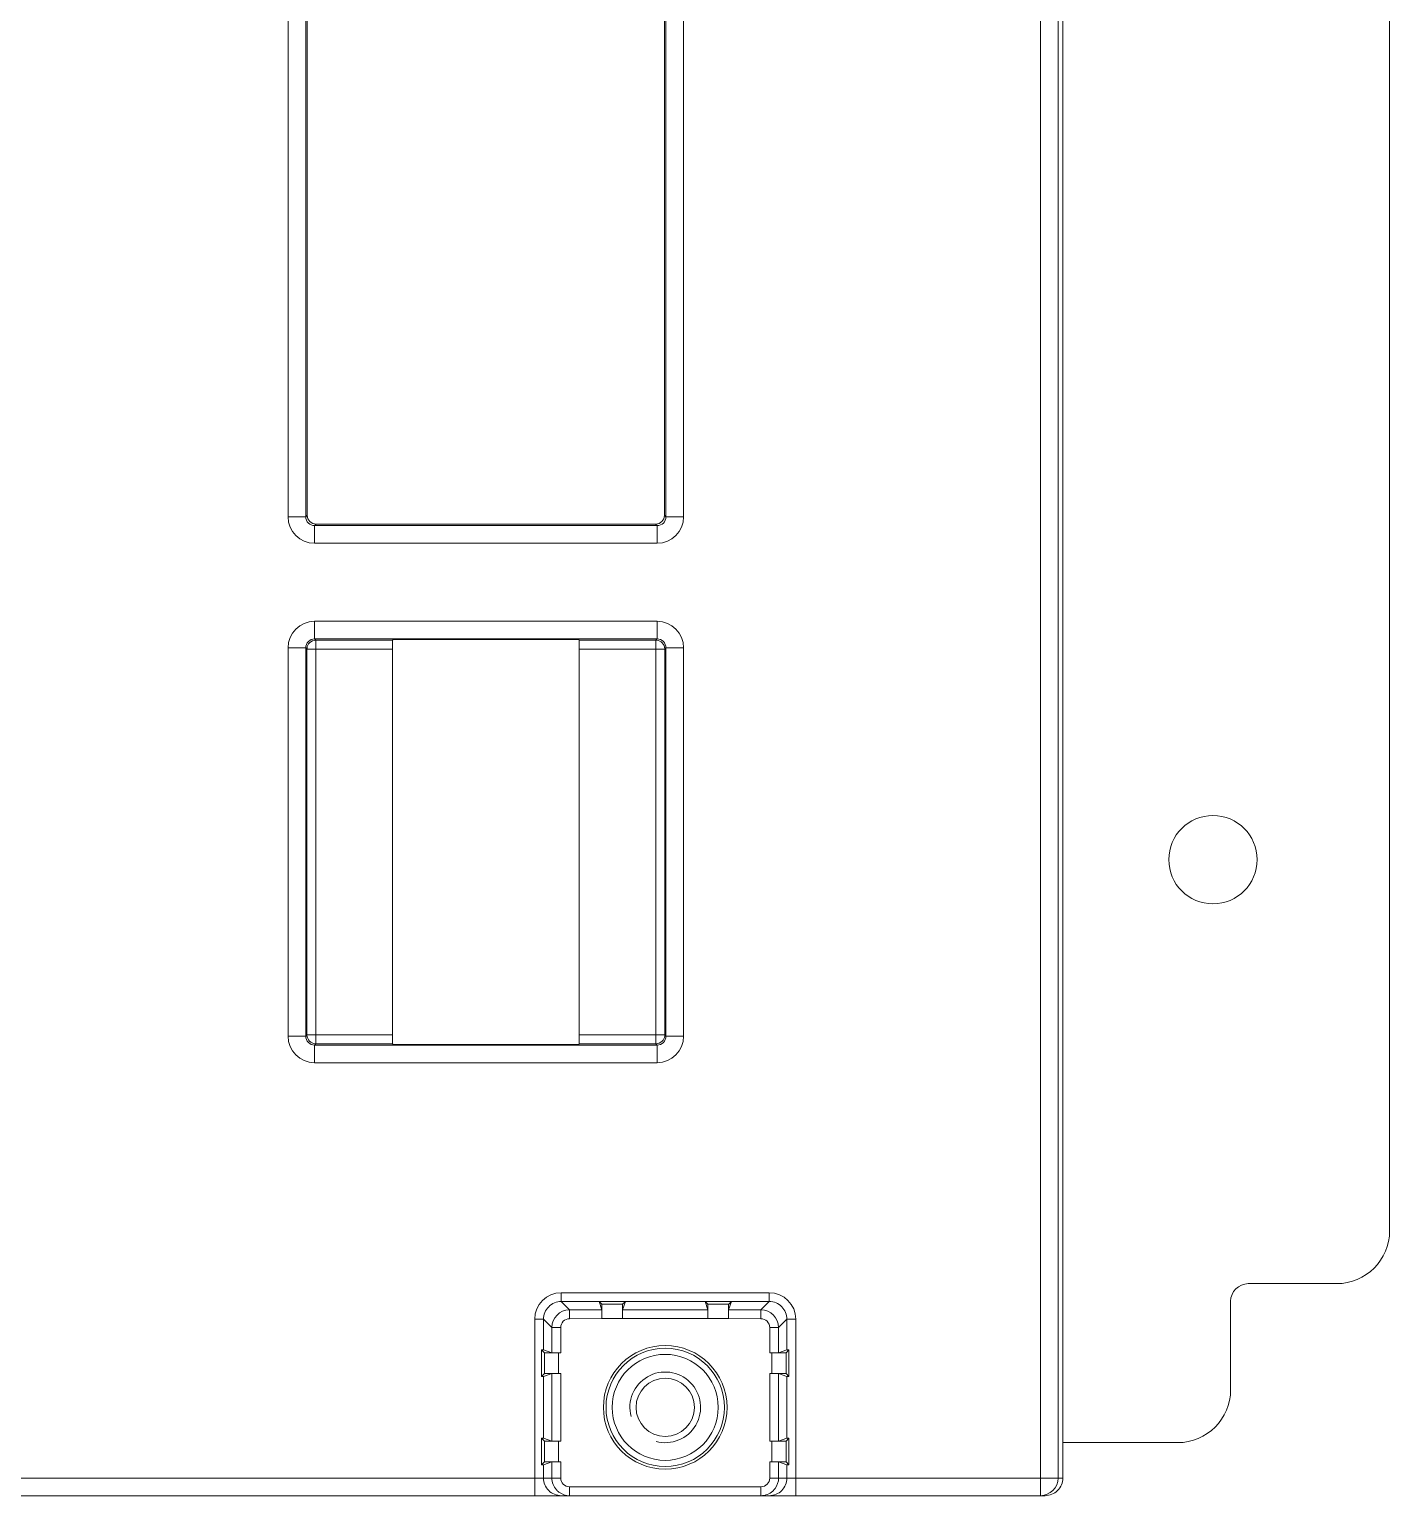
# Model space of a CAD drawing. Header units: millimetres. Extents: x 33157 to 59611, y -29750 to 1750.
# Drawn here: x 55132 to 55209, y 208.7 to 291.7 of the extents above; entities that cross this region are included whole.
import ezdxf

# ---------------------------------------------------------------- set-up
doc = ezdxf.new("R2010")
doc.units = ezdxf.units.MM
doc.layers.add('layer 1', color=7, linetype='Continuous', lineweight=18)
doc.layers.add('YOUCEGUDINGEDXF_CONTINUOUS_LINE', color=7, linetype='Continuous', lineweight=18)

msp = doc.modelspace()

# ---------------------------------------------------------------- linework, layer by layer
at = {"layer": 'layer 1', "lineweight": 9}
for p, q in [((55189.24, 374.666), (55189.24, 208.666)), ((55190.24, 373.666), (55190.24, 209.666)), ((55190.505, 373.666), (55190.505, 209.666)), ((55146.663, 318.907), (55146.663, 264.075)), ((55147.663, 318.907), (55147.663, 264.075)), ((55147.749, 318.822), (55147.749, 264.16)), ((55167.96, 318.822), (55167.96, 264.16)), ((55168.046, 318.907), (55168.046, 264.075)), ((55169.046, 318.907), (55169.046, 264.075)), ((55148.163, 263.575), (55148.163, 262.575)), ((55167.546, 263.575), (55167.546, 262.575)), ((55148.163, 258.157), (55148.163, 257.157)), ((55167.546, 258.157), (55167.546, 257.157)), ((55146.663, 256.657), (55146.663, 234.675)), ((55147.663, 256.657), (55147.663, 234.675)), ((55147.732, 256.589), (55147.732, 234.743)), ((55148.232, 257.089), (55148.232, 234.243)), ((55152.568, 256.589), (55152.568, 234.743)), ((55163.142, 256.589), (55163.142, 234.743)), ((55167.478, 257.089), (55167.478, 234.243)), ((55167.978, 256.589), (55167.978, 234.743)), ((55168.046, 256.657), (55168.046, 234.675)), ((55169.046, 256.657), (55169.046, 234.675)), ((55148.163, 234.175), (55148.163, 233.175)), ((55167.546, 234.175), (55167.546, 233.175)), ((55162.117, 220.153), (55162.117, 219.653)), ((55173.892, 220.153), (55173.892, 219.653)), ((55162.589, 219.181), (55162.589, 218.681)), ((55173.42, 219.181), (55173.42, 218.681)), ((55160.618, 218.654), (55160.618, 208.666)), ((55161.117, 218.654), (55161.117, 216.912)), ((55174.892, 218.654), (55174.892, 216.912)), ((55175.392, 218.654), (55175.392, 208.666)), ((55161.589, 218.182), (55161.589, 216.755)), ((55162.089, 218.182), (55162.089, 216.75)), ((55173.92, 218.182), (55173.92, 216.75)), ((55174.42, 218.182), (55174.42, 216.755)), ((55161.006, 216.914), (55161.006, 215.418)), ((55161.164, 216.757), (55161.164, 215.575)), ((55161.964, 216.75), (55161.964, 215.582)), ((55174.046, 216.75), (55174.046, 215.582)), ((55174.846, 216.757), (55174.846, 215.575)), ((55175.003, 216.914), (55175.003, 215.418)), ((55161.117, 215.42), (55161.117, 211.912)), ((55161.589, 215.578), (55161.589, 211.755)), ((55162.089, 215.582), (55162.089, 211.75)), ((55173.92, 215.582), (55173.92, 211.75)), ((55174.42, 215.578), (55174.42, 211.755)), ((55174.892, 215.42), (55174.892, 211.912)), ((55161.006, 211.914), (55161.006, 210.418)), ((55161.164, 211.757), (55161.164, 210.575)), ((55161.964, 211.75), (55161.964, 210.582)), ((55174.046, 211.75), (55174.046, 210.582)), ((55174.846, 211.757), (55174.846, 210.575)), ((55175.003, 211.914), (55175.003, 210.418)), ((55161.117, 210.42), (55161.117, 209.666)), ((55161.589, 210.578), (55161.589, 209.666)), ((55162.089, 210.582), (55162.089, 209.666)), ((55173.92, 210.582), (55173.92, 209.666)), ((55174.42, 210.578), (55174.42, 209.666)), ((55174.892, 210.42), (55174.892, 209.666)), ((55162.589, 209.166), (55162.589, 208.666)), ((55173.42, 209.166), (55173.42, 208.666)), ((55189.504, 208.666), (55189.504, 208.666))]:
    msp.add_line(p, q, dxfattribs=at)
for points in [[(55146.663, 264.075), (55146.663, 264.075), (55147.663, 264.075), (55147.663, 264.075)], [(55146.663, 264.075), (55146.663, 263.246), (55147.335, 262.575), (55148.163, 262.575)], [(55147.749, 264.16), (55147.749, 264.16), (55147.663, 264.075), (55147.663, 264.075)], [(55147.749, 264.16), (55147.749, 263.884), (55147.973, 263.66), (55148.249, 263.66)], [(55167.46, 263.66), (55167.737, 263.66), (55167.96, 263.884), (55167.96, 264.16)], [(55167.546, 262.575), (55168.374, 262.575), (55169.046, 263.246), (55169.046, 264.075)], [(55167.96, 264.16), (55167.96, 264.16), (55168.046, 264.075), (55168.046, 264.075)], [(55169.046, 264.075), (55169.046, 264.075), (55168.046, 264.075), (55168.046, 264.075)], [(55167.546, 263.575), (55167.546, 263.575), (55148.163, 263.575), (55148.163, 263.575)], [(55167.46, 263.66), (55167.46, 263.66), (55148.249, 263.66), (55148.249, 263.66)], [(55148.249, 263.66), (55148.249, 263.66), (55148.163, 263.575), (55148.163, 263.575)], [(55167.46, 263.66), (55167.46, 263.66), (55167.546, 263.575), (55167.546, 263.575)], [(55167.546, 262.575), (55167.546, 262.575), (55148.163, 262.575), (55148.163, 262.575)], [(55148.163, 258.157), (55147.335, 258.157), (55146.663, 257.486), (55146.663, 256.657)], [(55148.163, 258.157), (55148.163, 258.157), (55167.546, 258.157), (55167.546, 258.157)], [(55169.046, 256.657), (55169.046, 257.486), (55168.374, 258.157), (55167.546, 258.157)], [(55146.663, 256.657), (55146.663, 256.657), (55147.663, 256.657), (55147.663, 256.657)], [(55147.732, 256.589), (55147.732, 256.589), (55147.663, 256.657), (55147.663, 256.657)], [(55147.732, 256.589), (55147.732, 256.589), (55152.568, 256.589), (55152.568, 256.589)], [(55147.734, 256.643), (55147.733, 256.625), (55147.732, 256.607), (55147.732, 256.589)], [(55147.878, 256.943), (55147.8, 256.864), (55147.746, 256.753), (55147.734, 256.643)], [(55148.232, 257.089), (55148.104, 257.089), (55147.968, 257.033), (55147.878, 256.943)], [(55148.163, 257.157), (55148.163, 257.157), (55167.546, 257.157), (55167.546, 257.157)], [(55148.232, 257.089), (55148.232, 257.089), (55148.163, 257.157), (55148.163, 257.157)], [(55152.572, 257.089), (55152.572, 257.089), (55148.232, 257.089), (55148.232, 257.089)], [(55152.603, 257.12), (55152.603, 257.12), (55163.107, 257.12), (55163.107, 257.12)], [(55152.572, 257.089), (55152.57, 257.087), (55152.568, 256.864), (55152.568, 256.589)], [(55152.572, 257.089), (55152.572, 257.089), (55152.603, 257.12), (55152.603, 257.12)], [(55163.137, 257.089), (55163.137, 257.089), (55163.107, 257.12), (55163.107, 257.12)], [(55167.478, 257.089), (55167.478, 257.089), (55163.137, 257.089), (55163.137, 257.089)], [(55167.978, 256.589), (55167.978, 256.589), (55163.142, 256.589), (55163.142, 256.589)], [(55163.142, 256.589), (55163.142, 256.864), (55163.14, 257.087), (55163.137, 257.089)], [(55167.546, 257.157), (55167.546, 257.157), (55167.478, 257.089), (55167.478, 257.089)], [(55167.531, 257.086), (55167.514, 257.088), (55167.496, 257.089), (55167.478, 257.089)], [(55167.831, 256.943), (55167.753, 257.021), (55167.642, 257.074), (55167.531, 257.086)], [(55167.978, 256.589), (55167.978, 256.717), (55167.922, 256.853), (55167.831, 256.943)], [(55168.046, 256.657), (55168.046, 256.657), (55167.978, 256.589), (55167.978, 256.589)], [(55169.046, 256.657), (55169.046, 256.657), (55168.046, 256.657), (55168.046, 256.657)], [(55146.663, 234.675), (55146.663, 234.675), (55147.663, 234.675), (55147.663, 234.675)], [(55146.663, 234.675), (55146.663, 233.846), (55147.335, 233.175), (55148.163, 233.175)], [(55147.732, 234.743), (55147.732, 234.743), (55147.663, 234.675), (55147.663, 234.675)], [(55147.732, 234.743), (55147.732, 234.743), (55152.568, 234.743), (55152.568, 234.743)], [(55147.732, 234.743), (55147.732, 234.615), (55147.788, 234.48), (55147.878, 234.389)], [(55147.878, 234.389), (55147.956, 234.311), (55148.068, 234.258), (55148.178, 234.246)], [(55167.546, 234.175), (55167.546, 234.175), (55148.163, 234.175), (55148.163, 234.175)], [(55148.232, 234.243), (55148.232, 234.243), (55148.163, 234.175), (55148.163, 234.175)], [(55148.178, 234.246), (55148.196, 234.244), (55148.214, 234.243), (55148.232, 234.243)], [(55148.232, 234.243), (55148.232, 234.243), (55152.572, 234.243), (55152.572, 234.243)], [(55152.603, 234.212), (55152.603, 234.212), (55163.107, 234.212), (55163.107, 234.212)], [(55152.568, 234.743), (55152.568, 234.468), (55152.57, 234.245), (55152.572, 234.243)], [(55152.572, 234.243), (55152.572, 234.243), (55152.603, 234.212), (55152.603, 234.212)], [(55163.137, 234.243), (55163.137, 234.243), (55163.107, 234.212), (55163.107, 234.212)], [(55163.137, 234.243), (55163.137, 234.243), (55167.478, 234.243), (55167.478, 234.243)], [(55163.142, 234.743), (55163.142, 234.743), (55167.978, 234.743), (55167.978, 234.743)], [(55163.137, 234.243), (55163.14, 234.245), (55163.142, 234.468), (55163.142, 234.743)], [(55167.478, 234.243), (55167.478, 234.243), (55167.546, 234.175), (55167.546, 234.175)], [(55167.478, 234.243), (55167.605, 234.243), (55167.741, 234.299), (55167.831, 234.389)], [(55167.546, 233.175), (55168.374, 233.175), (55169.046, 233.846), (55169.046, 234.675)], [(55167.831, 234.389), (55167.91, 234.468), (55167.963, 234.579), (55167.975, 234.69)], [(55167.975, 234.69), (55167.977, 234.707), (55167.978, 234.725), (55167.978, 234.743)], [(55167.978, 234.743), (55167.978, 234.743), (55168.046, 234.675), (55168.046, 234.675)], [(55169.046, 234.675), (55169.046, 234.675), (55168.046, 234.675), (55168.046, 234.675)], [(55167.546, 233.175), (55167.546, 233.175), (55148.163, 233.175), (55148.163, 233.175)], [(55162.117, 220.153), (55161.289, 220.153), (55160.618, 219.482), (55160.618, 218.654)], [(55173.892, 220.153), (55173.892, 220.153), (55162.117, 220.153), (55162.117, 220.153)], [(55175.392, 218.654), (55175.392, 219.482), (55174.72, 220.153), (55173.892, 220.153)], [(55162.589, 219.181), (55162.037, 219.181), (55161.59, 218.734), (55161.589, 218.182)], [(55164.259, 219.653), (55164.259, 219.653), (55162.117, 219.653), (55162.117, 219.653)], [(55162.589, 219.181), (55162.589, 219.181), (55162.117, 219.653), (55162.117, 219.653)], [(55164.416, 219.181), (55164.416, 219.181), (55162.589, 219.181), (55162.589, 219.181)], [(55165.751, 219.663), (55165.751, 219.663), (55164.258, 219.663), (55164.258, 219.663)], [(55164.259, 219.662), (55164.259, 219.662), (55164.258, 219.663), (55164.258, 219.663)], [(55164.414, 219.507), (55164.414, 219.507), (55164.259, 219.658), (55164.259, 219.658)], [(55164.259, 219.653), (55164.259, 219.653), (55164.416, 219.181), (55164.416, 219.181)], [(55165.596, 219.507), (55165.596, 219.507), (55164.414, 219.507), (55164.414, 219.507)], [(55170.416, 219.181), (55170.416, 219.181), (55165.593, 219.181), (55165.593, 219.181)], [(55165.75, 219.653), (55165.75, 219.653), (55165.593, 219.181), (55165.593, 219.181)], [(55165.596, 219.507), (55165.596, 219.507), (55165.751, 219.663), (55165.751, 219.663)], [(55170.259, 219.653), (55170.259, 219.653), (55165.75, 219.653), (55165.75, 219.653)], [(55171.751, 219.663), (55171.751, 219.663), (55170.258, 219.663), (55170.258, 219.663)], [(55170.259, 219.662), (55170.259, 219.662), (55170.258, 219.663), (55170.258, 219.663)], [(55170.414, 219.507), (55170.414, 219.507), (55170.259, 219.658), (55170.259, 219.658)], [(55170.259, 219.653), (55170.259, 219.653), (55170.416, 219.181), (55170.416, 219.181)], [(55171.596, 219.507), (55171.596, 219.507), (55170.414, 219.507), (55170.414, 219.507)], [(55173.42, 219.181), (55173.42, 219.181), (55171.593, 219.181), (55171.593, 219.181)], [(55171.75, 219.653), (55171.75, 219.653), (55171.593, 219.181), (55171.593, 219.181)], [(55171.596, 219.507), (55171.596, 219.507), (55171.751, 219.663), (55171.751, 219.663)], [(55173.892, 219.653), (55173.892, 219.653), (55171.75, 219.653), (55171.75, 219.653)], [(55173.42, 219.181), (55173.42, 219.181), (55173.892, 219.653), (55173.892, 219.653)], [(55174.42, 218.182), (55174.42, 218.734), (55173.972, 219.181), (55173.42, 219.181)], [(55160.618, 218.654), (55160.618, 218.654), (55161.117, 218.654), (55161.117, 218.654)], [(55161.589, 218.182), (55161.589, 218.182), (55161.117, 218.654), (55161.117, 218.654)], [(55164.421, 218.694), (55164.421, 218.694), (55162.589, 218.681), (55162.589, 218.681)], [(55171.589, 218.694), (55171.589, 218.694), (55164.421, 218.694), (55164.421, 218.694)], [(55173.42, 218.681), (55173.42, 218.681), (55171.589, 218.694), (55171.589, 218.694)], [(55174.42, 218.182), (55174.42, 218.182), (55174.892, 218.654), (55174.892, 218.654)], [(55175.392, 218.654), (55175.392, 218.654), (55174.892, 218.654), (55174.892, 218.654)], [(55162.089, 218.182), (55162.089, 218.182), (55161.589, 218.182), (55161.589, 218.182)], [(55173.92, 218.182), (55173.92, 218.182), (55174.42, 218.182), (55174.42, 218.182)], [(55161.164, 216.757), (55161.164, 216.757), (55161.006, 216.914), (55161.006, 216.914)], [(55161.117, 216.912), (55161.115, 216.913), (55161.076, 216.914), (55161.006, 216.914)], [(55161.117, 216.912), (55161.117, 216.912), (55161.589, 216.755), (55161.589, 216.755)], [(55161.164, 216.757), (55161.167, 216.753), (55161.524, 216.75), (55161.964, 216.75)], [(55161.589, 216.755), (55161.597, 216.752), (55161.818, 216.75), (55162.089, 216.75)], [(55162.089, 216.75), (55162.089, 216.75), (55161.964, 216.75), (55161.964, 216.75)], [(55173.92, 216.75), (55173.92, 216.75), (55174.046, 216.75), (55174.046, 216.75)], [(55174.892, 216.912), (55174.892, 216.912), (55174.42, 216.755), (55174.42, 216.755)], [(55174.846, 216.757), (55174.846, 216.757), (55175.003, 216.914), (55175.003, 216.914)], [(55175.003, 216.914), (55174.934, 216.914), (55174.895, 216.913), (55174.892, 216.912)], [(55161.164, 215.575), (55161.164, 215.575), (55161.006, 215.418), (55161.006, 215.418)], [(55161.006, 215.418), (55161.076, 215.418), (55161.115, 215.419), (55161.117, 215.42)], [(55161.117, 215.42), (55161.117, 215.42), (55161.589, 215.578), (55161.589, 215.578)], [(55162.089, 215.582), (55162.089, 215.582), (55161.964, 215.582), (55161.964, 215.582)], [(55173.92, 215.582), (55173.92, 215.582), (55174.046, 215.582), (55174.046, 215.582)], [(55174.42, 215.578), (55174.413, 215.58), (55174.191, 215.582), (55173.92, 215.582)], [(55174.846, 215.575), (55174.842, 215.579), (55174.485, 215.582), (55174.046, 215.582)], [(55174.892, 215.42), (55174.892, 215.42), (55174.42, 215.578), (55174.42, 215.578)], [(55174.846, 215.575), (55174.846, 215.575), (55175.003, 215.418), (55175.003, 215.418)], [(55174.892, 215.42), (55174.895, 215.419), (55174.934, 215.418), (55175.003, 215.418)], [(55161.164, 211.757), (55161.164, 211.757), (55161.006, 211.914), (55161.006, 211.914)], [(55161.117, 211.912), (55161.115, 211.913), (55161.076, 211.914), (55161.006, 211.914)], [(55161.117, 211.912), (55161.117, 211.912), (55161.589, 211.755), (55161.589, 211.755)], [(55161.164, 211.757), (55161.167, 211.753), (55161.524, 211.75), (55161.964, 211.75)], [(55161.589, 211.755), (55161.597, 211.752), (55161.818, 211.75), (55162.089, 211.75)], [(55162.089, 211.75), (55162.089, 211.75), (55161.964, 211.75), (55161.964, 211.75)], [(55173.92, 211.75), (55173.92, 211.75), (55174.046, 211.75), (55174.046, 211.75)], [(55174.892, 211.912), (55174.892, 211.912), (55174.42, 211.755), (55174.42, 211.755)], [(55174.846, 211.757), (55174.846, 211.757), (55175.003, 211.914), (55175.003, 211.914)], [(55175.003, 211.914), (55174.934, 211.914), (55174.895, 211.913), (55174.892, 211.912)], [(55161.164, 210.575), (55161.164, 210.575), (55161.006, 210.418), (55161.006, 210.418)], [(55161.006, 210.418), (55161.076, 210.418), (55161.115, 210.419), (55161.117, 210.42)], [(55161.117, 210.42), (55161.117, 210.42), (55161.589, 210.578), (55161.589, 210.578)], [(55162.089, 210.582), (55162.089, 210.582), (55161.964, 210.582), (55161.964, 210.582)], [(55173.92, 210.582), (55173.92, 210.582), (55174.046, 210.582), (55174.046, 210.582)], [(55174.42, 210.578), (55174.413, 210.58), (55174.191, 210.582), (55173.92, 210.582)], [(55174.846, 210.575), (55174.842, 210.579), (55174.485, 210.582), (55174.046, 210.582)], [(55174.892, 210.42), (55174.892, 210.42), (55174.42, 210.578), (55174.42, 210.578)], [(55174.846, 210.575), (55174.846, 210.575), (55175.003, 210.418), (55175.003, 210.418)], [(55174.892, 210.42), (55174.895, 210.419), (55174.934, 210.418), (55175.003, 210.418)], [(55128.92, 209.666), (55128.92, 209.666), (55162.089, 209.666), (55162.089, 209.666)], [(55161.117, 209.666), (55161.117, 209.401), (55161.223, 209.147), (55161.41, 208.959)], [(55161.589, 209.666), (55161.589, 209.418), (55161.682, 209.178), (55161.849, 208.994)], [(55162.089, 209.666), (55162.089, 209.39), (55162.313, 209.166), (55162.589, 209.166)], [(55162.589, 209.166), (55162.589, 209.166), (55173.42, 209.166), (55173.42, 209.166)], [(55173.42, 209.166), (55173.696, 209.166), (55173.92, 209.39), (55173.92, 209.666)], [(55173.92, 209.666), (55173.92, 209.666), (55190.505, 209.666), (55190.505, 209.666)], [(55174.221, 209.068), (55174.347, 209.236), (55174.42, 209.456), (55174.42, 209.666)], [(55174.599, 208.959), (55174.787, 209.147), (55174.892, 209.401), (55174.892, 209.666)], [(55189.24, 208.666), (55189.792, 208.666), (55190.24, 209.114), (55190.24, 209.666)], [(54903.505, 208.666), (54903.505, 208.666), (55189.504, 208.666), (55189.504, 208.666)], [(55161.41, 208.959), (55161.598, 208.771), (55161.852, 208.666), (55162.117, 208.666)], [(55161.849, 208.994), (55161.892, 208.946), (55161.94, 208.903), (55161.991, 208.865)], [(55161.991, 208.865), (55162.16, 208.739), (55162.379, 208.666), (55162.589, 208.666)], [(55173.42, 208.666), (55173.668, 208.666), (55173.908, 208.759), (55174.092, 208.926)], [(55173.892, 208.666), (55174.157, 208.666), (55174.412, 208.771), (55174.599, 208.959)], [(55174.092, 208.926), (55174.14, 208.969), (55174.183, 209.017), (55174.221, 209.068)]]:
    msp.add_open_spline(points, degree=3, dxfattribs=at)
for points, knots in [([(55147.663, 264.075), (55147.663, 263.942), (55147.716, 263.815), (55147.81, 263.721), (55147.904, 263.627), (55148.031, 263.575), (55148.163, 263.575)], [0, 0, 0, 0, 171723.334679, 171723.334679, 171723.334679, 343446.669358, 343446.669358, 343446.669358, 343446.669358]), ([(55167.546, 263.575), (55167.679, 263.575), (55167.806, 263.627), (55167.9, 263.721), (55167.993, 263.815), (55168.046, 263.942), (55168.046, 264.075)], [0, 0, 0, 0, 171785.987872, 171785.987872, 171785.987872, 343571.975744, 343571.975744, 343571.975744, 343571.975744]), ([(55148.163, 257.157), (55148.031, 257.157), (55147.904, 257.105), (55147.81, 257.011), (55147.716, 256.917), (55147.663, 256.79), (55147.663, 256.657)], [0, 0, 0, 0, 171733.807289, 171733.807289, 171733.807289, 343467.614578, 343467.614578, 343467.614578, 343467.614578]), ([(55168.046, 256.657), (55168.046, 256.79), (55167.993, 256.917), (55167.9, 257.011), (55167.806, 257.105), (55167.679, 257.157), (55167.546, 257.157)], [0, 0, 0, 0, 171796.460493, 171796.460493, 171796.460493, 343592.920985, 343592.920985, 343592.920985, 343592.920985]), ([(55147.663, 234.675), (55147.663, 234.542), (55147.716, 234.415), (55147.81, 234.321), (55147.904, 234.227), (55148.031, 234.175), (55148.163, 234.175)], [0, 0, 0, 0, 171768.920138, 171768.920138, 171768.920138, 343537.840276, 343537.840276, 343537.840276, 343537.840276]), ([(55167.546, 234.175), (55167.679, 234.175), (55167.806, 234.227), (55167.9, 234.321), (55167.993, 234.415), (55168.046, 234.542), (55168.046, 234.675)], [0, 0, 0, 0, 171831.573375, 171831.573375, 171831.573375, 343663.146751, 343663.146751, 343663.146751, 343663.146751]), ([(55162.117, 219.653), (55161.852, 219.653), (55161.598, 219.548), (55161.41, 219.361), (55161.223, 219.173), (55161.117, 218.919), (55161.117, 218.654)], [0, 0, 0, 0, 171834.243538, 171834.243538, 171834.243538, 343668.487076, 343668.487076, 343668.487076, 343668.487076]), ([(55164.421, 218.694), (55164.421, 218.797), (55164.42, 218.9), (55164.42, 219.003), (55164.42, 219.05), (55164.42, 219.096), (55164.419, 219.143), (55164.419, 219.184), (55164.419, 219.225), (55164.419, 219.266), (55164.418, 219.3), (55164.417, 219.333), (55164.417, 219.367), (55164.418, 219.393), (55164.419, 219.419), (55164.416, 219.443), (55164.415, 219.458), (55164.412, 219.473), (55164.415, 219.49), (55164.416, 219.497), (55164.418, 219.503), (55164.414, 219.507)], [0, 0, 0, 0, 144052.641791, 144052.641791, 144052.641791, 288105.283581, 288105.283581, 288105.283581, 432157.925372, 432157.925372, 432157.925372, 576210.567163, 576210.567163, 576210.567163, 720263.208953, 720263.208953, 720263.208953, 864315.850744, 864315.850744, 864315.850744, 1008368.492535, 1008368.492535, 1008368.492535, 1008368.492535]), ([(55164.421, 218.694), (55164.421, 218.756), (55164.42, 218.817), (55164.42, 218.879), (55164.42, 218.931), (55164.421, 218.983), (55164.419, 219.035), (55164.418, 219.07), (55164.415, 219.105), (55164.418, 219.141), (55164.419, 219.155), (55164.421, 219.169), (55164.416, 219.181)], [0, 0, 0, 0, 152379.775042, 152379.775042, 152379.775042, 304759.550084, 304759.550084, 304759.550084, 457139.325127, 457139.325127, 457139.325127, 609519.100169, 609519.100169, 609519.100169, 609519.100169]), ([(55165.596, 219.507), (55165.592, 219.503), (55165.593, 219.497), (55165.594, 219.49), (55165.597, 219.473), (55165.595, 219.458), (55165.593, 219.443), (55165.591, 219.419), (55165.592, 219.393), (55165.592, 219.367), (55165.592, 219.333), (55165.591, 219.3), (55165.591, 219.266), (55165.59, 219.225), (55165.59, 219.184), (55165.59, 219.143), (55165.59, 219.096), (55165.59, 219.05), (55165.589, 219.003), (55165.589, 218.9), (55165.589, 218.797), (55165.589, 218.694)], [0, 0, 0, 0, 144055.916996, 144055.916996, 144055.916996, 288111.833991, 288111.833991, 288111.833991, 432167.750987, 432167.750987, 432167.750987, 576223.667982, 576223.667982, 576223.667982, 720279.584978, 720279.584978, 720279.584978, 864335.501974, 864335.501974, 864335.501974, 1008391.418969, 1008391.418969, 1008391.418969, 1008391.418969]), ([(55165.589, 218.694), (55165.589, 218.756), (55165.589, 218.817), (55165.589, 218.879), (55165.589, 218.931), (55165.588, 218.983), (55165.59, 219.035), (55165.591, 219.07), (55165.594, 219.105), (55165.592, 219.141), (55165.591, 219.155), (55165.589, 219.169), (55165.593, 219.181)], [0, 0, 0, 0, 152383.015875, 152383.015875, 152383.015875, 304766.031751, 304766.031751, 304766.031751, 457149.047626, 457149.047626, 457149.047626, 609532.063502, 609532.063502, 609532.063502, 609532.063502]), ([(55170.421, 218.694), (55170.421, 218.797), (55170.42, 218.9), (55170.42, 219.003), (55170.42, 219.05), (55170.42, 219.096), (55170.419, 219.143), (55170.419, 219.184), (55170.419, 219.225), (55170.419, 219.266), (55170.418, 219.3), (55170.417, 219.333), (55170.417, 219.367), (55170.418, 219.393), (55170.419, 219.419), (55170.416, 219.443), (55170.415, 219.458), (55170.412, 219.473), (55170.415, 219.49), (55170.416, 219.497), (55170.418, 219.503), (55170.414, 219.507)], [0, 0, 0, 0, 144068.339169, 144068.339169, 144068.339169, 288136.678338, 288136.678338, 288136.678338, 432205.017508, 432205.017508, 432205.017508, 576273.356677, 576273.356677, 576273.356677, 720341.695846, 720341.695846, 720341.695846, 864410.035015, 864410.035015, 864410.035015, 1008478.374185, 1008478.374185, 1008478.374185, 1008478.374185]), ([(55170.421, 218.694), (55170.421, 218.756), (55170.42, 218.817), (55170.42, 218.879), (55170.42, 218.931), (55170.421, 218.983), (55170.419, 219.035), (55170.418, 219.07), (55170.415, 219.105), (55170.418, 219.141), (55170.419, 219.155), (55170.421, 219.169), (55170.416, 219.181)], [0, 0, 0, 0, 152396.38155, 152396.38155, 152396.38155, 304792.763101, 304792.763101, 304792.763101, 457189.144651, 457189.144651, 457189.144651, 609585.526201, 609585.526201, 609585.526201, 609585.526201]), ([(55171.596, 219.507), (55171.592, 219.503), (55171.593, 219.497), (55171.594, 219.49), (55171.597, 219.473), (55171.595, 219.458), (55171.593, 219.443), (55171.591, 219.419), (55171.592, 219.393), (55171.592, 219.367), (55171.592, 219.333), (55171.591, 219.3), (55171.591, 219.266), (55171.59, 219.225), (55171.59, 219.184), (55171.59, 219.143), (55171.59, 219.096), (55171.59, 219.05), (55171.589, 219.003), (55171.589, 218.9), (55171.589, 218.797), (55171.589, 218.694)], [0, 0, 0, 0, 144071.614374, 144071.614374, 144071.614374, 288143.228748, 288143.228748, 288143.228748, 432214.843122, 432214.843122, 432214.843122, 576286.457496, 576286.457496, 576286.457496, 720358.07187, 720358.07187, 720358.07187, 864429.686244, 864429.686244, 864429.686244, 1008501.300618, 1008501.300618, 1008501.300618, 1008501.300618]), ([(55171.589, 218.694), (55171.589, 218.756), (55171.589, 218.817), (55171.589, 218.879), (55171.589, 218.931), (55171.588, 218.983), (55171.59, 219.035), (55171.591, 219.07), (55171.594, 219.105), (55171.592, 219.141), (55171.591, 219.155), (55171.589, 219.169), (55171.593, 219.181)], [0, 0, 0, 0, 152399.622384, 152399.622384, 152399.622384, 304799.244767, 304799.244767, 304799.244767, 457198.867151, 457198.867151, 457198.867151, 609598.489535, 609598.489535, 609598.489535, 609598.489535]), ([(55174.892, 218.654), (55174.892, 218.919), (55174.787, 219.173), (55174.599, 219.361), (55174.412, 219.548), (55174.157, 219.653), (55173.892, 219.653)], [0, 0, 0, 0, 171875.304449, 171875.304449, 171875.304449, 343750.608898, 343750.608898, 343750.608898, 343750.608898]), ([(55162.589, 218.681), (55162.457, 218.682), (55162.329, 218.629), (55162.236, 218.535), (55162.142, 218.441), (55162.089, 218.314), (55162.089, 218.182)], [0, 0, 0, 0, 171838.510608, 171838.510608, 171838.510608, 343677.021216, 343677.021216, 343677.021216, 343677.021216]), ([(55173.92, 218.182), (55173.92, 218.314), (55173.867, 218.441), (55173.774, 218.535), (55173.68, 218.629), (55173.553, 218.682), (55173.42, 218.681)], [0, 0, 0, 0, 171874.471095, 171874.471095, 171874.471095, 343748.94219, 343748.94219, 343748.94219, 343748.94219]), ([(55171.505, 213.666), (55171.505, 215.599), (55169.938, 217.166), (55168.005, 217.166), (55166.072, 217.166), (55164.505, 215.599), (55164.505, 213.666), (55164.505, 211.733), (55166.072, 210.166), (55168.005, 210.166), (55169.938, 210.166), (55171.505, 211.733), (55171.505, 213.666), (55171.505, 213.666), (55171.505, 213.666), (55171.505, 213.666)], [0, 0, 0, 0, 152382.525831, 152382.525831, 152382.525831, 304765.051662, 304765.051662, 304765.051662, 457147.577493, 457147.577493, 457147.577493, 609530.103325, 609530.103325, 609530.103325, 609536.198626, 609536.198626, 609536.198626, 609536.198626]), ([(55171.355, 213.666), (55171.355, 215.516), (55169.855, 217.016), (55168.005, 217.016), (55166.155, 217.016), (55164.655, 215.516), (55164.655, 213.666), (55164.655, 211.816), (55166.155, 210.316), (55168.005, 210.316), (55169.855, 210.316), (55171.355, 211.816), (55171.355, 213.666), (55171.355, 213.666), (55171.355, 213.666), (55171.355, 213.666)], [0, 0, 0, 0, 152383.094006, 152383.094006, 152383.094006, 304766.188011, 304766.188011, 304766.188011, 457149.282017, 457149.282017, 457149.282017, 609532.376022, 609532.376022, 609532.376022, 609538.471346, 609538.471346, 609538.471346, 609538.471346]), ([(55171.005, 213.666), (55171.005, 215.323), (55169.662, 216.666), (55168.005, 216.666), (55166.348, 216.666), (55165.005, 215.323), (55165.005, 213.666), (55165.005, 212.009), (55166.348, 210.666), (55168.005, 210.666), (55169.662, 210.666), (55171.005, 212.009), (55171.005, 213.666), (55171.005, 213.666), (55171.005, 213.666), (55171.005, 213.666)], [0, 0, 0, 0, 152384.419793, 152384.419793, 152384.419793, 304768.839587, 304768.839587, 304768.839587, 457153.25938, 457153.25938, 457153.25938, 609537.679174, 609537.679174, 609537.679174, 609543.77455, 609543.77455, 609543.77455, 609543.77455]), ([(55174.018, 216.75), (55174.122, 216.75), (55174.227, 216.75), (55174.331, 216.751), (55174.378, 216.751), (55174.426, 216.751), (55174.473, 216.751), (55174.515, 216.752), (55174.557, 216.752), (55174.599, 216.752), (55174.633, 216.753), (55174.668, 216.754), (55174.703, 216.753), (55174.729, 216.753), (55174.755, 216.752), (55174.78, 216.755), (55174.796, 216.756), (55174.811, 216.759), (55174.828, 216.756), (55174.835, 216.755), (55174.842, 216.753), (55174.846, 216.757)], [0, 0, 0, 0, 144082.088649, 144082.088649, 144082.088649, 288164.177297, 288164.177297, 288164.177297, 432246.265946, 432246.265946, 432246.265946, 576328.354594, 576328.354594, 576328.354594, 720410.443243, 720410.443243, 720410.443243, 864492.531892, 864492.531892, 864492.531892, 1008574.62054, 1008574.62054, 1008574.62054, 1008574.62054]), ([(55174.018, 216.75), (55174.069, 216.75), (55174.12, 216.751), (55174.171, 216.751), (55174.215, 216.751), (55174.258, 216.75), (55174.301, 216.752), (55174.329, 216.753), (55174.358, 216.755), (55174.387, 216.753), (55174.398, 216.752), (55174.409, 216.751), (55174.42, 216.755)], [0, 0, 0, 0, 152410.069008, 152410.069008, 152410.069008, 304820.138015, 304820.138015, 304820.138015, 457230.207023, 457230.207023, 457230.207023, 609640.276031, 609640.276031, 609640.276031, 609640.276031]), ([(55161.991, 215.582), (55161.887, 215.582), (55161.783, 215.582), (55161.679, 215.581), (55161.631, 215.581), (55161.584, 215.581), (55161.536, 215.581), (55161.494, 215.581), (55161.452, 215.581), (55161.41, 215.58), (55161.376, 215.579), (55161.342, 215.579), (55161.307, 215.579), (55161.281, 215.579), (55161.254, 215.58), (55161.229, 215.578), (55161.214, 215.576), (55161.199, 215.574), (55161.181, 215.576), (55161.174, 215.577), (55161.168, 215.579), (55161.164, 215.575)], [0, 0, 0, 0, 144049.308628, 144049.308628, 144049.308628, 288098.617256, 288098.617256, 288098.617256, 432147.925884, 432147.925884, 432147.925884, 576197.234512, 576197.234512, 576197.234512, 720246.54314, 720246.54314, 720246.54314, 864295.851768, 864295.851768, 864295.851768, 1008345.160397, 1008345.160397, 1008345.160397, 1008345.160397]), ([(55161.991, 215.582), (55161.94, 215.582), (55161.889, 215.581), (55161.838, 215.581), (55161.795, 215.581), (55161.752, 215.582), (55161.709, 215.58), (55161.68, 215.579), (55161.652, 215.577), (55161.622, 215.579), (55161.611, 215.58), (55161.6, 215.581), (55161.589, 215.578)], [0, 0, 0, 0, 152377.093396, 152377.093396, 152377.093396, 304754.186791, 304754.186791, 304754.186791, 457131.280187, 457131.280187, 457131.280187, 609508.373583, 609508.373583, 609508.373583, 609508.373583]), ([(55167.487, 211.734), (55168.361, 211.5), (55169.284, 211.882), (55169.737, 212.666), (55170.189, 213.45), (55170.059, 214.44), (55169.419, 215.08), (55168.779, 215.72), (55167.789, 215.851), (55167.005, 215.398), (55166.221, 214.946), (55165.839, 214.023), (55166.073, 213.148)], [0, 0, 0, 0, 152393.316492, 152393.316492, 152393.316492, 304786.632985, 304786.632985, 304786.632985, 457179.949477, 457179.949477, 457179.949477, 609573.265969, 609573.265969, 609573.265969, 609573.265969]), ([(55169.655, 213.666), (55169.655, 214.577), (55168.916, 215.316), (55168.005, 215.316), (55167.093, 215.316), (55166.355, 214.577), (55166.355, 213.666), (55166.355, 212.755), (55167.093, 212.016), (55168.005, 212.016), (55168.916, 212.016), (55169.655, 212.755), (55169.655, 213.666), (55169.655, 213.666), (55169.655, 213.666), (55169.655, 213.666)], [0, 0, 0, 0, 152389.533848, 152389.533848, 152389.533848, 304779.067695, 304779.067695, 304779.067695, 457168.601543, 457168.601543, 457168.601543, 609558.13539, 609558.13539, 609558.13539, 609564.230971, 609564.230971, 609564.230971, 609564.230971]), ([(55174.018, 211.75), (55174.122, 211.75), (55174.227, 211.75), (55174.331, 211.751), (55174.378, 211.751), (55174.426, 211.751), (55174.473, 211.751), (55174.515, 211.752), (55174.557, 211.752), (55174.599, 211.752), (55174.633, 211.753), (55174.668, 211.754), (55174.703, 211.753), (55174.729, 211.753), (55174.755, 211.752), (55174.78, 211.755), (55174.796, 211.756), (55174.811, 211.759), (55174.828, 211.756), (55174.835, 211.755), (55174.842, 211.753), (55174.846, 211.757)], [0, 0, 0, 0, 144088.236935, 144088.236935, 144088.236935, 288176.47387, 288176.47387, 288176.47387, 432264.710805, 432264.710805, 432264.710805, 576352.94774, 576352.94774, 576352.94774, 720441.184675, 720441.184675, 720441.184675, 864529.42161, 864529.42161, 864529.42161, 1008617.658544, 1008617.658544, 1008617.658544, 1008617.658544]), ([(55174.018, 211.75), (55174.069, 211.75), (55174.12, 211.751), (55174.171, 211.751), (55174.215, 211.751), (55174.258, 211.75), (55174.301, 211.752), (55174.329, 211.753), (55174.358, 211.755), (55174.387, 211.753), (55174.398, 211.752), (55174.409, 211.751), (55174.42, 211.755)], [0, 0, 0, 0, 152416.95003, 152416.95003, 152416.95003, 304833.900059, 304833.900059, 304833.900059, 457250.850089, 457250.850089, 457250.850089, 609667.800119, 609667.800119, 609667.800119, 609667.800119]), ([(55161.991, 210.582), (55161.887, 210.582), (55161.783, 210.582), (55161.679, 210.581), (55161.631, 210.581), (55161.584, 210.581), (55161.536, 210.581), (55161.494, 210.581), (55161.452, 210.581), (55161.41, 210.58), (55161.376, 210.579), (55161.342, 210.579), (55161.307, 210.579), (55161.281, 210.579), (55161.254, 210.58), (55161.229, 210.578), (55161.214, 210.576), (55161.199, 210.574), (55161.181, 210.576), (55161.174, 210.577), (55161.168, 210.579), (55161.164, 210.575)], [0, 0, 0, 0, 144055.457094, 144055.457094, 144055.457094, 288110.914187, 288110.914187, 288110.914187, 432166.371281, 432166.371281, 432166.371281, 576221.828375, 576221.828375, 576221.828375, 720277.285468, 720277.285468, 720277.285468, 864332.742562, 864332.742562, 864332.742562, 1008388.199656, 1008388.199656, 1008388.199656, 1008388.199656]), ([(55161.991, 210.582), (55161.94, 210.582), (55161.889, 210.581), (55161.838, 210.581), (55161.795, 210.581), (55161.752, 210.582), (55161.709, 210.58), (55161.68, 210.579), (55161.652, 210.577), (55161.622, 210.579), (55161.611, 210.58), (55161.6, 210.581), (55161.589, 210.578)], [0, 0, 0, 0, 152383.974615, 152383.974615, 152383.974615, 304767.94923, 304767.94923, 304767.94923, 457151.923845, 457151.923845, 457151.923845, 609535.89846, 609535.89846, 609535.89846, 609535.89846]), ([(55189.504, 208.666), (55189.77, 208.666), (55190.024, 208.771), (55190.212, 208.959), (55190.399, 209.147), (55190.505, 209.401), (55190.505, 209.666)], [0, 0, 0, 0, 171940.035187, 171940.035187, 171940.035187, 343880.070373, 343880.070373, 343880.070373, 343880.070373])]:
    msp.add_open_spline(points, degree=3, knots=knots, dxfattribs=at)
at = {"layer": 'YOUCEGUDINGEDXF_CONTINUOUS_LINE', "color": 7, "linetype": 'Continuous'}
for p, q in [((55209.002, 223.667), (55209.002, 359.667)), ((55206.002, 220.667), (55201.002, 220.667)), ((55200.002, 214.667), (55200.002, 219.667)), ((55190.502, 211.667), (55197.002, 211.667))]:
    msp.add_line(p, q, dxfattribs=at)
msp.add_circle((55199.002, 244.667), 2.5, dxfattribs=at)
for centre, radius, start, end in [((55206.002, 223.667), 3, 270, 0), ((55201.002, 219.667), 1, 90, 180), ((55197.002, 214.667), 3, 270, 360)]:
    msp.add_arc(centre, radius, start, end, dxfattribs=at)

doc.saveas('drawing.dxf')
